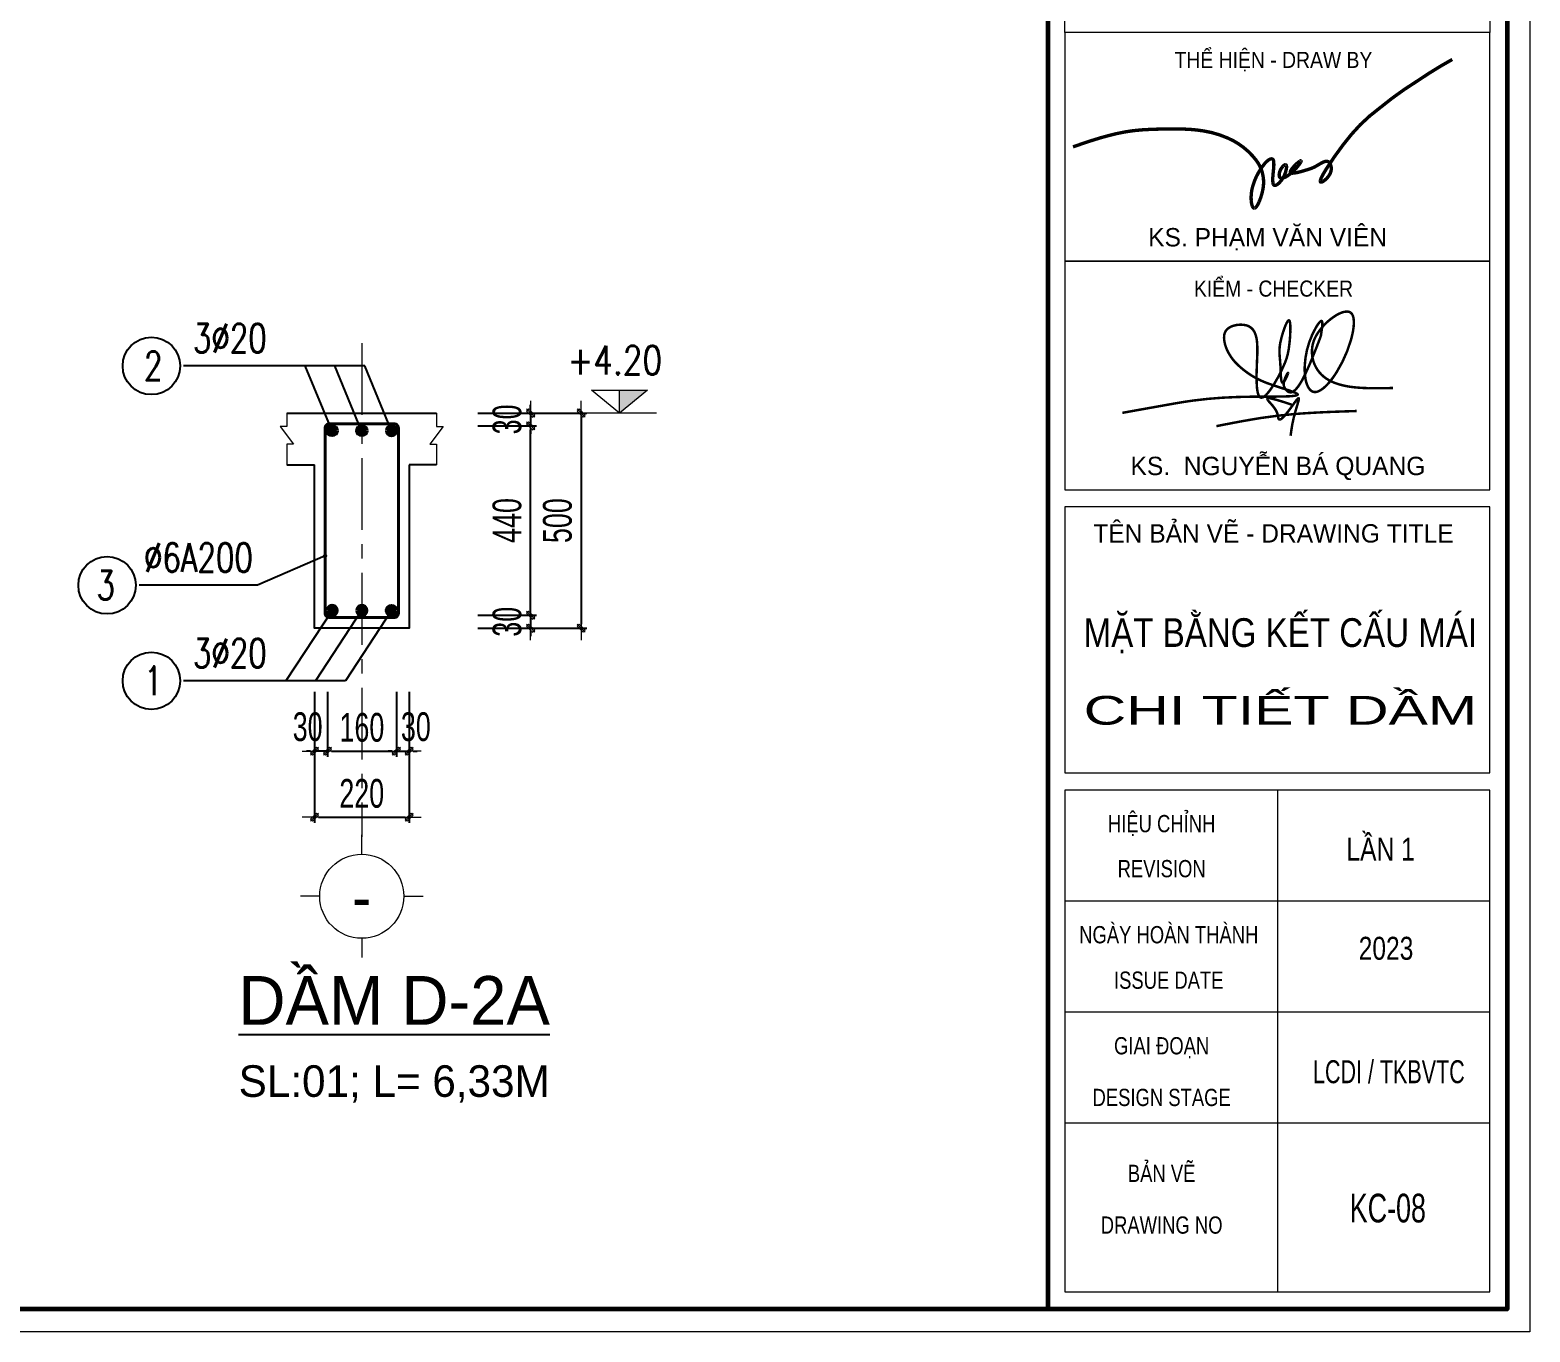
# Model space of a CAD drawing. Header units: millimetres. Extents: x -182770 to 489476, y -561170 to -280028.
# Drawn here: x 144613 to 157676, y -542289 to -530953 of the extents above; entities that cross this region are included whole.
import ezdxf
from ezdxf.enums import TextEntityAlignment as Align

# ---------------------------------------------------------------- set-up
doc = ezdxf.new("R2010")
doc.units = ezdxf.units.MM
doc.header["$MEASUREMENT"] = 0
doc.header["$PDMODE"] = 32
doc.linetypes.add('CENTERX2', pattern=[4, 2.5, -0.5, 0.5, -0.5])
doc.linetypes.add('DASHDOT', pattern=[1, 0.5, -0.25, 0, -0.25])
doc.layers.get('Defpoints').update_dxf_attribs({"color": 1})
for name, color, linetype, lineweight in [('Khungten_LCDI', 7, 'Continuous', 5), ('LC Dim', 8, 'Continuous', 18), ('LC ISO', 153, 'Continuous', 13), ('LC Net dam 1', 30, 'Continuous', 30), ('LC Net dam2', 6, 'Continuous', 40), ('LC Net dam3', 1, 'Continuous', 60), ('LC Net manh', 133, 'Continuous', 5), ('LC Net thay', 63, 'Continuous', 25), ('LC Net truc', 79, 'DASHDOT', 13), ('LC Text1', 3, 'Continuous', 20), ('LC Text2', 7, 'Continuous', 25)]:
    doc.layers.add(name, color=color, linetype=linetype, lineweight=lineweight)
doc.styles.add('HOATBIF', font='hoatbif.shx', dxfattribs={"width": 0.7})
doc.styles.add('Khungten', font='VHAVAN.TTF', dxfattribs={"width": 0.9, "height": 5000})
doc.styles.add('LC 1', font='VHAVANB.TTF')
doc.styles.add('LC 3', font='vnsimli.shx', dxfattribs={"width": 0.75})
doc.styles.add('T1', font='Vnsimli.shx', dxfattribs={"width": 0.8})
doc.styles.add('Title', font='VHBLACK.TTF', dxfattribs={"width": 0.8})
doc.styles.add('VNAVANTH', font='VHAVANB.TTF', dxfattribs={"width": 0.6})
doc.dimstyles.new('kc', dxfattribs={"dimscale": 42, "dimtxt": 2.5, "dimasz": 0.35, "dimexe": 0.5, "dimexo": 0, "dimgap": 0.8, "dimtad": 1, "dimdec": 0, "dimzin": 0, "dimdsep": 46, "dimtxsty": 'HOATBIF', "dimblk1": 'DOT', "dimblk2": 'DOT', "dimsah": 1, "dimcen": -1, "dimdle": 1, "dimclrd": 256, "dimclre": 256, "dimclrt": 4, "dimadec": 3, "dimazin": 2, "dimtfac": 0.333333, "dimtdec": 0, "dimtix": 1, "dimtmove": 2, "dimatfit": 3, "dimldrblk": 'DOT', "dimfxl": 2, "dimtvp": 0.833333, "dimtolj": 1, "dimtzin": 0, "dimarcsym": 1})

# ---------------------------------------------------------------- blocks, each defined once
blk = doc.blocks.new('theptron1')
at = {"layer": 'LC Net dam3'}
for p, q in [((-0.5, 0), (0.5, 0)), ((-0.35, 0.35), (0.35, -0.35)), ((0.35, 0.35), (-0.35, -0.35)), ((0, 0.5), (0, -0.5))]:
    blk.add_line(p, q, dxfattribs=at)
blk.add_circle((0, 0), 0.5, dxfattribs=at)
blk = doc.blocks.new('DOT')
at = {"layer": 'LC Dim'}
blk.add_line((-3, 0), (3, 0), dxfattribs=at)
at = {"layer": 'LC Dim', "color": 4}
blk.add_line((-1, -1), (1, 1), dxfattribs=at)
blk.add_lwpolyline([(0.5, 1), (-1, -0.5), (-0.5, -1), (1, 0.5)], close=True, dxfattribs=at)
blk = doc.blocks.new('*D1300')
at = {"layer": 'Defpoints', "color": 0, "ltscale": 2, "transparency": 16777216}
for p in [(280.9, 1422.6), (280.9, 1378.1), (465.4, 1378.1)]:
    blk.add_point(p, dxfattribs=at)
at = {"layer": 'LC Dim', "linetype": 'ByBlock', "lineweight": -2, "ltscale": 2, "transparency": 16777216}
for p, q in [((280.9, 1422.6), (485.4, 1422.6)), ((465.4, 1436.6), (465.4, 1450.6)), ((465.4, 1422.6), (465.4, 1378.1)), ((280.9, 1378.1), (485.4, 1378.1)), ((465.4, 1364.1), (465.4, 1350.1))]:
    blk.add_line(p, q, dxfattribs=at)
at = {"layer": 'LC Dim', "lineweight": -2, "ltscale": 2, "transparency": 16777216, "xscale": 14, "yscale": 14, "zscale": 14}
for p, rotation in [((465.4, 1422.6), 270), ((465.4, 1378.1), 90)]:
    blk.add_blockref('DOT', p, dxfattribs=dict(at, rotation=rotation))
at = {"layer": 'LC Dim', "color": 4, "ltscale": 2, "transparency": 16777216, "insert": (383.4, 1400.4), "char_height": 100, "attachment_point": 5, "rotation": 90, "style": 'HOATBIF'}
blk.add_mtext('\\A1;30', dxfattribs=at)
blk = doc.blocks.new('_Dot')
at = {"color": 0, "linetype": 'ByBlock', "lineweight": -2}
blk.add_line((-0.5, 0), (-1, 0), dxfattribs=at)
at = {"color": 0, "linetype": 'ByBlock', "const_width": 0.5}
blk.add_lwpolyline([(-0.25, 0, 1), (0.25, 0, 1)], format="xyb", close=True, dxfattribs=at)
blk = doc.blocks.new('*D1301')
at = {"layer": 'Defpoints', "color": 0, "ltscale": 2, "transparency": 16777216}
for p in [(280.9, 1422.6), (280.9, 673), (641.1, 673)]:
    blk.add_point(p, dxfattribs=at)
at = {"layer": 'LC Dim', "linetype": 'ByBlock', "lineweight": -2, "ltscale": 2, "transparency": 16777216}
for p, q in [((280.9, 1422.6), (661.1, 1422.6)), ((641.1, 1408.6), (641.1, 687)), ((280.9, 673), (661.1, 673))]:
    blk.add_line(p, q, dxfattribs=at)
at = {"layer": 'LC Dim', "lineweight": -2, "ltscale": 2, "transparency": 16777216, "xscale": 14, "yscale": 14, "zscale": 14}
for p, rotation in [((641.1, 1422.6), 90), ((641.1, 673), 270)]:
    blk.add_blockref('DOT', p, dxfattribs=dict(at, rotation=rotation))
at = {"layer": 'LC Dim', "color": 4, "ltscale": 2, "transparency": 16777216, "insert": (559.1, 1047.8), "char_height": 100, "attachment_point": 5, "rotation": 90, "style": 'HOATBIF'}
blk.add_mtext('\\A1;500', dxfattribs=at)
blk = doc.blocks.new('*D1302')
at = {"layer": 'Defpoints', "color": 0, "ltscale": 2, "transparency": 16777216}
for p in [(-242.5, 451.9), (-2.5, 451.9), (-2.5, 245.4)]:
    blk.add_point(p, dxfattribs=at)
at = {"layer": 'LC Dim', "linetype": 'ByBlock', "lineweight": -2, "ltscale": 2, "transparency": 16777216}
for p, q in [((-242.5, 451.9), (-242.5, 225.4)), ((-2.5, 451.9), (-2.5, 225.4)), ((-228.5, 245.4), (-16.5, 245.4))]:
    blk.add_line(p, q, dxfattribs=at)
at = {"layer": 'LC Dim', "lineweight": -2, "ltscale": 2, "transparency": 16777216, "xscale": 14, "yscale": 14, "zscale": 14, "rotation": 180}
blk.add_blockref('DOT', (-242.5, 245.4), dxfattribs=at)
at = {"layer": 'LC Dim', "lineweight": -2, "ltscale": 2, "transparency": 16777216, "xscale": 14, "yscale": 14, "zscale": 14}
blk.add_blockref('DOT', (-2.5, 245.4), dxfattribs=at)
at = {"layer": 'LC Dim', "color": 4, "ltscale": 2, "transparency": 16777216, "insert": (-122.5, 327.4), "char_height": 100, "attachment_point": 5, "style": 'HOATBIF'}
blk.add_mtext('\\A1;160', dxfattribs=at)
blk = doc.blocks.new('*D1303')
at = {"layer": 'Defpoints', "color": 0, "ltscale": 2, "transparency": 16777216}
for p in [(-2.5, 451.9), (42, 451.9), (42, 245.4)]:
    blk.add_point(p, dxfattribs=at)
at = {"layer": 'LC Dim', "linetype": 'ByBlock', "lineweight": -2, "ltscale": 2, "transparency": 16777216}
for p, q in [((-2.5, 451.9), (-2.5, 225.4)), ((42, 451.9), (42, 225.4)), ((-16.5, 245.4), (-30.5, 245.4)), ((-2.5, 245.4), (42, 245.4)), ((56, 245.4), (70, 245.4))]:
    blk.add_line(p, q, dxfattribs=at)
at = {"layer": 'LC Dim', "lineweight": -2, "ltscale": 2, "transparency": 16777216, "xscale": 14, "yscale": 14, "zscale": 14}
blk.add_blockref('DOT', (-2.5, 245.4), dxfattribs=at)
at = {"layer": 'LC Dim', "lineweight": -2, "ltscale": 2, "transparency": 16777216, "xscale": 14, "yscale": 14, "zscale": 14, "rotation": 180}
blk.add_blockref('DOT', (42, 245.4), dxfattribs=at)
at = {"layer": 'LC Dim', "color": 4, "ltscale": 2, "transparency": 16777216, "insert": (65.4, 329.6), "char_height": 100, "attachment_point": 5, "style": 'HOATBIF'}
blk.add_mtext('\\A1;30', dxfattribs=at)
blk = doc.blocks.new('*D1304')
at = {"layer": 'Defpoints', "color": 0, "ltscale": 2, "transparency": 16777216}
for p in [(-288, 451.9), (42, 451.9), (42, 15.4)]:
    blk.add_point(p, dxfattribs=at)
at = {"layer": 'LC Dim', "linetype": 'ByBlock', "lineweight": -2, "ltscale": 2, "transparency": 16777216}
for p, q in [((-288, 451.9), (-288, -4.6)), ((42, 451.9), (42, -4.6)), ((-274, 15.4), (28, 15.4))]:
    blk.add_line(p, q, dxfattribs=at)
at = {"layer": 'LC Dim', "lineweight": -2, "ltscale": 2, "transparency": 16777216, "xscale": 14, "yscale": 14, "zscale": 14, "rotation": 180}
blk.add_blockref('DOT', (-288, 15.4), dxfattribs=at)
at = {"layer": 'LC Dim', "lineweight": -2, "ltscale": 2, "transparency": 16777216, "xscale": 14, "yscale": 14, "zscale": 14}
blk.add_blockref('DOT', (42, 15.4), dxfattribs=at)
at = {"layer": 'LC Dim', "color": 4, "ltscale": 2, "transparency": 16777216, "insert": (-123, 97.4), "char_height": 100, "attachment_point": 5, "style": 'HOATBIF'}
blk.add_mtext('\\A1;220', dxfattribs=at)
blk = doc.blocks.new('*D1305')
at = {"layer": 'Defpoints', "color": 0, "ltscale": 2, "transparency": 16777216}
for p in [(-288, 451.9), (-242.5, 451.9), (-288, 245.4)]:
    blk.add_point(p, dxfattribs=at)
at = {"layer": 'LC Dim', "linetype": 'ByBlock', "lineweight": -2, "ltscale": 2, "transparency": 16777216}
for p, q in [((-288, 451.9), (-288, 225.4)), ((-242.5, 451.9), (-242.5, 225.4)), ((-302, 245.4), (-316, 245.4)), ((-242.5, 245.4), (-288, 245.4)), ((-228.5, 245.4), (-214.5, 245.4))]:
    blk.add_line(p, q, dxfattribs=at)
at = {"layer": 'LC Dim', "lineweight": -2, "ltscale": 2, "transparency": 16777216, "xscale": 14, "yscale": 14, "zscale": 14}
blk.add_blockref('DOT', (-288, 245.4), dxfattribs=at)
at = {"layer": 'LC Dim', "lineweight": -2, "ltscale": 2, "transparency": 16777216, "xscale": 14, "yscale": 14, "zscale": 14, "rotation": 180}
blk.add_blockref('DOT', (-242.5, 245.4), dxfattribs=at)
at = {"layer": 'LC Dim', "color": 4, "ltscale": 2, "transparency": 16777216, "insert": (-311.4, 329.6), "char_height": 100, "attachment_point": 5, "style": 'HOATBIF'}
blk.add_mtext('\\A1;30', dxfattribs=at)
blk = doc.blocks.new('TTRUC')
at = {"layer": 'LC ISO'}
for p, q in [((0, 6.95), (0, 10.13)), ((-6.95, 0), (-10.13, 0)), ((6.95, 0), (10.13, 0)), ((0, -6.95), (0, -10.13))]:
    blk.add_line(p, q, dxfattribs=at)
at = {"layer": 'LC Net manh'}
blk.add_circle((0, 0), 6.95, dxfattribs=at)
blk = doc.blocks.new('Caodo1')
at = {"layer": 'LC Text1'}
blk.add_hatch(color=4, dxfattribs=at).paths.add_polyline_path([(0, 200), (0, 0), (243, 200)])
at = {"layer": 'LC Text1', "color": 4}
for p, q in [((0, 0), (0, 200)), ((324, 0), (-324, 0))]:
    blk.add_line(p, q, dxfattribs=at)
blk.add_lwpolyline([(-243, 200), (243, 200), (0, 0), (0, 0)], close=True, dxfattribs=at)
at = {"layer": 'LC Text1', "color": 4, "style": 'T1', "width": 0.8}
blk.add_attdef('%%P0,00', text='', height=250, dxfattribs=at).set_placement((-39, 460), align=Align.MIDDLE_CENTER)
blk = doc.blocks.new('TIEUDE2')
at = {"layer": 'LC Text2', "color": 7, "style": 'LC 1'}
blk.add_attdef('%%UTIªU§Ò', text='', height=3.5, dxfattribs=at).set_placement((0, 0), align=Align.BOTTOM_CENTER)
blk.add_attdef('TL', text='', height=2.2, dxfattribs=at).set_placement((0, -1.8), align=Align.TOP_CENTER)
blk = doc.blocks.new('*D1306')
at = {"layer": 'Defpoints', "color": 0, "ltscale": 2, "transparency": 16777216}
for p in [(280.9, 718.5), (280.9, 673), (465.4, 673)]:
    blk.add_point(p, dxfattribs=at)
at = {"layer": 'LC Dim', "linetype": 'ByBlock', "lineweight": -2, "ltscale": 2, "transparency": 16777216}
for p, q in [((465.4, 732.5), (465.4, 746.5)), ((280.9, 718.5), (485.4, 718.5)), ((465.4, 718.5), (465.4, 673)), ((280.9, 673), (485.4, 673)), ((465.4, 659), (465.4, 645))]:
    blk.add_line(p, q, dxfattribs=at)
at = {"layer": 'LC Dim', "lineweight": -2, "ltscale": 2, "transparency": 16777216, "xscale": 14, "yscale": 14, "zscale": 14}
for p, rotation in [((465.4, 718.5), 270), ((465.4, 673), 90)]:
    blk.add_blockref('DOT', p, dxfattribs=dict(at, rotation=rotation))
at = {"layer": 'LC Dim', "color": 4, "ltscale": 2, "transparency": 16777216, "insert": (383.4, 695.7), "char_height": 100, "attachment_point": 5, "rotation": 90, "style": 'HOATBIF'}
blk.add_mtext('\\A1;30', dxfattribs=at)
blk = doc.blocks.new('*D1299')
at = {"layer": 'Defpoints', "color": 0, "ltscale": 2, "transparency": 16777216}
for p in [(280.9, 1378.1), (465.4, 1378.1), (280.9, 718.5)]:
    blk.add_point(p, dxfattribs=at)
at = {"layer": 'LC Dim', "linetype": 'ByBlock', "lineweight": -2, "ltscale": 2, "transparency": 16777216}
for p, q in [((280.9, 1378.1), (485.4, 1378.1)), ((465.4, 732.5), (465.4, 1364.1)), ((280.9, 718.5), (485.4, 718.5))]:
    blk.add_line(p, q, dxfattribs=at)
at = {"layer": 'LC Dim', "lineweight": -2, "ltscale": 2, "transparency": 16777216, "xscale": 14, "yscale": 14, "zscale": 14}
for p, rotation in [((465.4, 1378.1), 90), ((465.4, 718.5), 270)]:
    blk.add_blockref('DOT', p, dxfattribs=dict(at, rotation=rotation))
at = {"layer": 'LC Dim', "color": 4, "ltscale": 2, "transparency": 16777216, "insert": (383.4, 1048.3), "char_height": 100, "attachment_point": 5, "rotation": 90, "style": 'HOATBIF'}
blk.add_mtext('\\A1;440', dxfattribs=at)
blk = doc.blocks.new('NGUYEN BA QUANG')
at = {"layer": 'LC ISO', "const_width": 54}
for points in [[(906, 1114, 0.006821), (929, 1272, 0.011774), (937, 1340, 0.026266), (938, 1394, 0.052103), (935, 1423, 0.076783), (930, 1436, 0.163971), (923, 1442, 0.170042), (914, 1442, 0.080479), (902, 1436, 0.05585), (881, 1417, 0.031056), (847, 1375, 0.025203), (791, 1286, 0.116129), (556, 476, 0.061974), (575, 166, 0.045365), (610, 47, 0.070676), (660, -41, 0.091415), (710, -86, 0.146905), (783, -104, 0.068448), (833, -95, 0.049636), (885, -72, 0.053986), (978, -6, 0.029209), (1056, 69, 0.021304), (1134, 162, 0.025491), (1250, 329, 0.068873), (1561, 1027, 0.01773), (1596, 1171, 0.037697), (1624, 1368, 0.029037), (1623, 1453, 0.04288), (1613, 1525, 0.066726), (1590, 1583, 0.100495), (1556, 1623, 0.111871), (1508, 1644, 0.054631), (1469, 1647, 0.041179), (1426, 1643, 0.04561), (1355, 1623, 0.04967), (1225, 1558, 0.109429), (829, 1164, 0.05047), (753, 1012, 0.368126), (1079, 156, 0.040655), (1223, 90, 0.031441), (1383, 42, 0.023503), (1557, 9, 0.017084), (1742, -10, 0.011936), (1936, -19, 0.009133), (2206, -21, 0.002915), (2480, -16)], [(-3416, -557, -0.001023), (-2231, -345, -0.008385), (-1869, -289, -0.026114), (-905, -212, -0.007166), (-491, -205, 0.001773), (-49, -203, 0.009736), (200, -197, 0.025773), (331, -186, 0.054465), (383, -173, 0.09183), (397, -166, 0.386262), (399, -152, 0.129793), (379, -135, 0.036801), (321, -108, 0.016128), (184, -59, -0.006736), (-183, 62, -0.023924), (-416, 154, -0.046785), (-684, 310, -0.041509), (-918, 503, -0.092678), (-1136, 813, -0.077778), (-1199, 1035, -0.070106), (-1196, 1141, -0.201572), (-1106, 1286, -0.091887), (-982, 1343, -0.118851), (-732, 1351, -0.227561), (-543, 1208, -0.055716), (-508, 1121, -0.035741), (-487, 1019, -0.022757), (-478, 904, -0.018678), (-477, 714, 0.005361), (-493, 294, 0.022501), (-487, 25, 0.024956), (-474, -85, 0.051878), (-451, -169, 0.084004), (-427, -209, 0.302699), (-372, -224, 0.091028), (-331, -204, 0.045769), (-285, -164, 0.031407), (-218, -87, 0.026473), (-114, 66, 0.038878), (124, 530, 0.063388), (207, 831, 0.030377), (243, 1236, 0.019395), (241, 1350, 0.050857), (231, 1429, 0.089259), (221, 1451, 0.446193), (202, 1454, 0.08967), (185, 1438, 0.048315), (156, 1388, 0.024568), (114, 1288, 0.037087), (24, 971, 0.06811), (7, 722, 0.007404), (19, 571, -0.009821), (27, 442, 0.013775), (38, 214, 0.023991), (46, 154, 0.068642), (58, 113, 0.168495), (71, 99, 0.190472), (82, 99, 0.135753), (102, 116, 0.042547), (133, 165, 0.037247), (185, 280, 0.083462), (192, 310, 0.752396), (189, 311, 0.077103), (170, 286, 0.067778), (106, 135, 0.079642), (97, 52, 0.07615), (107, 12, 0.090818), (168, -77, 0.162992), (233, -111, 0.134535), (287, -101, 0.046135), (315, -85, 0.0589), (372, -33, 0.033446), (431, 44, 0.020493), (492, 142, 0.018931), (584, 325, 0.012315), (712, 617, 0.006262), (906, 1114)], [(274, -380, 0.002584), (99, -322, 0.004829), (-9, -289, 0.009549), (-104, -262, 0.02019), (-180, -245, 0.020391), (-210, -242, 0.037792), (-233, -241, 0.083891), (-249, -244, 0.129866), (-256, -250, 0.170647), (-258, -257, 0.074142), (-257, -264, 0.04333), (-253, -271, 0.038982), (-240, -290, 0.018381), (-209, -327, -0.006145), (-155, -388, -0.017161), (-112, -442, -0.029179), (-72, -502, -0.056277), (-39, -577, -0.025416), (-31, -610, -0.003247), (-24, -652, 0.033316), (-18, -677, 0.055631), (-12, -689, 0.087521), (-5, -698, 0.15828), (8, -703, 0.07777), (18, -702, 0.051495), (30, -698, 0.04838), (50, -685, 0.02792), (72, -667, 0.021215), (104, -635, 0.012757), (138, -596, 0.011354), (192, -528, 0.005945), (265, -430, -0.007904), (360, -301, -0.011483), (384, -270, -0.027823), (404, -249, -0.066961), (415, -240, -0.123545), (420, -238, -0.248584), (424, -240, -0.12084), (426, -246, -0.064597), (426, -260, -0.027008), (421, -289, -0.011306), (411, -326, -0.007085), (384, -419, 0.007773), (340, -569, 0.03162), (266, -923, 0.004795), (248, -1055)], [(-1368, -847, -0.004051), (-800, -737, -0.026384), (342, -582, -0.006339), (726, -556, -0.004215), (1111, -537, -0.002629), (1689, -517)]]:
    blk.add_lwpolyline(points, format="xyb", dxfattribs=at)
blk = doc.blocks.new('lcdi fix')
at = {"layer": 'Defpoints', "lineweight": 0}
blk.add_lwpolyline([(-1200, -14850), (-1200, 14850), (40800, 14850), (40800, -14850)], close=True, dxfattribs=at)
at = {"layer": 'Khungten_LCDI', "color": 5, "lineweight": 60}
blk.add_line((36600, 14650), (36600, -14650), dxfattribs=at)
at = {"layer": 'Khungten_LCDI', "color": 5, "lineweight": 25}
blk.add_line((40600, -14650), (40600, 14650), dxfattribs=at)
at = {"layer": 'Khungten_LCDI', "color": 9, "lineweight": 15}
for p, q in [((38600, -10133), (38600, -14500)), ((40450, -11100), (36750, -11100)), ((40450, -12067), (36750, -12067)), ((40450, -13033), (36750, -13033))]:
    blk.add_line(p, q, dxfattribs=at)
at = {"layer": 'Khungten_LCDI', "color": 5, "lineweight": 60}
blk.add_lwpolyline([(0, -14650), (0, 14650), (40600, 14650), (40600, -14650)], close=True, dxfattribs=at)
at = {"layer": 'Khungten_LCDI', "color": 9, "lineweight": 15}
for points in [[(36750, -1522), (40450, -1522), (40450, -3535), (36750, -3535)], [(36750, -5526), (40450, -5526), (40450, -3535), (36750, -3535)], [(36750, -7517), (40450, -7517), (40450, -5526), (36750, -5526)], [(36750, -9983), (40450, -9983), (40450, -7667), (36750, -7667)], [(36750, -14500), (40450, -14500), (40450, -10133), (36750, -10133)]]:
    blk.add_lwpolyline(points, close=True, dxfattribs=at)
at = {"layer": 'LC ISO', "const_width": 29.4}
blk.add_lwpolyline([(36820, -4532, -0.005589), (36989, -4475, -0.022453), (37203, -4416, -0.038343), (37420, -4384, -0.012299), (37598, -4377, -0.014061), (37778, -4377, -0.032435), (37955, -4393, -0.065887), (38169, -4456, -0.127402), (38414, -4647, -0.217203), (38474, -4901, -0.056046), (38441, -5010, -0.054981), (38419, -5051, -0.074917), (38408, -5062, -0.192631), (38398, -5066, -0.190426), (38389, -5060, -0.079856), (38381, -5046, -0.067464), (38372, -5000, -0.089823), (38386, -4872, -0.10427), (38491, -4676, -0.05658), (38522, -4647, -0.102761), (38543, -4637, -0.411767), (38565, -4649, -0.072182), (38568, -4664, -0.042063), (38568, -4712, 0.006515), (38560, -4797, 0.050846), (38561, -4843, 0.084642), (38565, -4859, 0.316888), (38580, -4867, 0.10557), (38595, -4862, 0.079173), (38621, -4840, 0.148897), (38679, -4718, 0.074472), (38679, -4697, 0.295229), (38672, -4687, 0.15701), (38666, -4688, 0.097298), (38650, -4700, 0.165018), (38616, -4769, 0.085117), (38617, -4789, 0.384735), (38637, -4804, 0.083003), (38655, -4801, 0.044183), (38675, -4792, 0.048448), (38722, -4759, 0.055197), (38788, -4688, 0.06223), (38806, -4659, 0.356145), (38806, -4653, 0.296448), (38800, -4654, 0.057996), (38762, -4684, 0.048541), (38723, -4728, 0.086608), (38714, -4746, 0.314867), (38717, -4757, 0.149234), (38731, -4761, 0.047589), (38753, -4759, 0.030742), (38810, -4746, 0.010919), (38888, -4722, 0.058476), (38947, -4694, -0.021304), (38991, -4669, -0.046344), (39013, -4660, -0.096698), (39032, -4658, -0.153723), (39049, -4665, -0.103714), (39061, -4682, -0.235546), (39057, -4769, -0.124446), (39000, -4831, -0.115248), (38981, -4839, -0.439421), (38974, -4834, -0.101123), (38974, -4824, -0.053735), (38987, -4792, -0.025453), (39029, -4720, -0.033469), (39248, -4420, -0.059013), (39491, -4194, -0.0344), (39818, -3959, -0.023249), (40123, -3771)], format="xyb", dxfattribs=at)
at = {"layer": 'LC Net dam 1', "xscale": 0.4, "yscale": 0.4, "zscale": 0.4}
blk.add_blockref('NGUYEN BA QUANG', (38616, -6625), dxfattribs=at)
at = {"color": 7}
for s, height, style, width, p in [('thÓ hiÖn - draw by', 140, 'Khungten', 0.9, (38566, -3845)), ('kiÓm - checker', 140, 'Khungten', 0.9, (38566, -5836)), ('hiÖu chØnh', 150, 'Khungten', 0.8, (37592, -10499)), ('revision', 150, 'Khungten', 0.8, (37592, -10891)), ('ngµy hoµn thµnh', 150, 'Khungten', 0.8, (37654, -11466)), ('issue date', 150, 'Khungten', 0.8, (37654, -11862)), ('giai ®o¹n', 150, 'Khungten', 0.8, (37592, -12433)), ('lcdi / tkBVTC', 200, 'Title', 0.7, (39571, -12684)), ('design stage', 150, 'Khungten', 0.8, (37592, -12883)), ('b¶n vÏ', 150, 'Khungten', 0.8, (37592, -13544)), ('drawing nO', 150, 'Khungten', 0.8, (37592, -13994))]:
    blk.add_text(s, height=height, dxfattribs=dict(at, style=style, width=width)).set_placement(p, align=Align.CENTER)
for s, style, p in [('ks. PH¹M V¡N VI£N', 'VNAVANTH', (38515, -5399)), ('ks.  NGUYÔN B¸ QUANG', 'VNAVANTH', (38605, -7390)), ('tªn b¶n vÏ - drawing title', 'Khungten', (38566, -7977))]:
    blk.add_text(s, height=160, dxfattribs=dict(at, style=style)).set_placement(p, align=Align.CENTER)
at = {"color": 7, "style": 'Khungten', "width": 0.8}
for tag, p in [('REVISION', (39499, -10746)), ('NGAYHT', (39546, -11609))]:
    blk.add_attdef(tag, text='', height=200, dxfattribs=at).set_placement(p, align=Align.CENTER)
at = {"layer": 'LC Text1', "color": 3, "style": 'LC 1', "width": 1.834006}
for tag, p, p2 in [('TENBANVE1', (36913, -8886), (40339, -8886)), ('TENBANVE2', (36913, -9562), (40339, -9562))]:
    blk.add_attdef(tag, text='', height=250, dxfattribs=at).set_placement(p, p2, align=Align.FIT)
at = {"layer": 'LC Text1', "style": 'Title', "width": 0.7}
blk.add_attdef('SOBANVE', text='', height=250, dxfattribs=at).set_placement((39562, -13896), align=Align.CENTER)
blk = doc.blocks.new('ssbv')
at = {"layer": 'LC Net dam2'}
blk.add_lwpolyline([(-250.5, 725.5), (-250.5, 1370.1, -0.414214), (-235.5, 1385.1), (-10.5, 1385.1, -0.414214), (4.5, 1370.1), (4.5, 725.5, -0.414214), (-10.5, 710.5), (-235.5, 710.5, -0.414214)], format="xyb", close=True, dxfattribs=at)
at = {"layer": 'LC Net manh'}
for points in [[(-383.8, 1422.6), (-383.8, 1376.2), (-407, 1376.2), (-360.5, 1314.4), (-383.8, 1314.4), (-383.8, 1242.6)], [(137.8, 1422.6), (137.8, 1376.2), (161, 1376.2), (114.5, 1314.4), (137.8, 1314.4), (137.8, 1242.6)]]:
    blk.add_lwpolyline(points, dxfattribs=at)
at = {"layer": 'LC Net thay'}
for p, q in [((-383.8, 1422.6), (-288, 1422.6)), ((-383.8, 1242.6), (-288, 1242.6)), ((137.8, 1242.6), (42, 1242.6))]:
    blk.add_line(p, q, dxfattribs=at)
for points in [[(-288, 1422.6), (137.8, 1422.6)], [(42, 1242.6), (42, 673), (-288, 673), (-288, 1242.6)]]:
    blk.add_lwpolyline(points, dxfattribs=at)
at = {"layer": 'LC Net truc', "linetype": 'CENTERX2', "ltscale": 100}
blk.add_line((-123, 1665.8), (-123, -53.3), dxfattribs=at)
at = {"layer": 'LC Text2', "ltscale": 100}
for centre in [(-855.7, 1586.7), (-1010.2, 822.7), (-855.7, 490)]:
    blk.add_circle(centre, 100, dxfattribs=at)
at = {"layer": 'LC Dim'}
for p, xscale, yscale, zscale in [((-226.5, 1361.1), 29.99999999984965, 29.99999999984965, 29.99999999984965), ((-123, 1361.1), 29.99999999984965, 29.99999999984965, 29.99999999984965), ((-19.5, 1361.1), -29.99999999984965, 29.9999999998255, 29.99999999980822)]:
    blk.add_blockref('theptron1', p, dxfattribs=dict(at, xscale=xscale, yscale=yscale, zscale=zscale))
at = {"layer": 'LC Dim', "rotation": 180}
for p, xscale, yscale, zscale in [((-226.5, 734.5), -29.99999999984965, 29.9999999998255, 29.99999999980822), ((-123, 734.5), -29.99999999984965, 29.9999999998255, 29.99999999980822), ((-19.5, 734.5), 29.99999999984965, 29.99999999984965, 29.99999999984965)]:
    blk.add_blockref('theptron1', p, dxfattribs=dict(at, xscale=xscale, yscale=yscale, zscale=zscale))
at = {"layer": 'LC ISO', "xscale": 21.07066211160658, "yscale": 21.07066211160658, "zscale": 21.07066211160658}
blk.add_blockref('TTRUC', (-123, -260.3), dxfattribs=at)
at = {"layer": 'LC Text1'}
ref = blk.add_blockref('Caodo1', (774.7, 1422.6), dxfattribs=dict(at, xscale=0.4, yscale=0.4, zscale=0.4))
ref.add_attrib('%%P0,00', '+4.20', dxfattribs={"layer": 'LC Text2', "height": 100, "style": 'T1', "width": 0.8}).set_placement((759, 1606.4), align=Align.MIDDLE_CENTER)
at = {"layer": 'LC Text2'}
ref = blk.add_blockref('TIEUDE2', (-10, -758.9), dxfattribs=dict(at, xscale=50.00000000011642, yscale=50.00000000011642, zscale=50.00000000011642))
ref.add_attrib('%%UTIªU§Ò', '%%UdÇm d-2a', dxfattribs={"color": 7, "height": 169.807, "style": 'LC 1'}).set_placement((-10, -758.9), align=Align.BOTTOM_CENTER)
ref.add_attrib('TL', 'sl:01; l= 6,33m', dxfattribs={"color": 7, "height": 110, "style": 'LC 1'}).set_placement((-10, -848.9), align=Align.TOP_CENTER)
at = {"layer": 'LC Text1', "ltscale": 0.2, "style": 'LC 1', "width": 0.9}
blk.add_text('-', height=165, dxfattribs=at).set_placement((-123, -394.5), align=Align.BOTTOM_CENTER)
at = {"layer": 'LC Text2', "linetype": 'ByBlock', "style": 'LC 3', "width": 0.75}
for s, p in [('3%%C20', (-711.1, 1633.1)), ('%%C6A200', (-881.6, 869)), ('3%%C20', (-711.1, 536.3))]:
    blk.add_text(s, height=100, dxfattribs=at).set_placement(p)
at = {"layer": 'LC Text2', "ltscale": 100, "style": 'LC 3', "width": 0.75}
for s, p in [('2', (-849.4, 1586.7)), ('3', (-1014.8, 822.7)), ('1', (-849.4, 490))]:
    blk.add_text(s, height=100, dxfattribs=at).set_placement(p, align=Align.MIDDLE_CENTER)
at = {"layer": 'LC Dim', "ltscale": 2}
for base, p1, p2, picture, middle in [((465.4, 1378.1), (280.9, 1422.6), (280.9, 1378.1), '*D1300', (383.4, 1400.4)), ((641.1, 673), (280.9, 1422.6), (280.9, 673), '*D1301', (559.1, 1047.8)), ((465.4, 1378.1), (280.9, 718.5), (280.9, 1378.1), '*D1299', (383.4, 1048.3)), ((465.4, 673), (280.9, 718.5), (280.9, 673), '*D1306', (383.4, 695.7))]:
    dim = blk.add_linear_dim(base=base, p1=p1, p2=p2, angle=90, dimstyle='kc', override={"dimscale": 40, "dimlfac": 0.666667}, dxfattribs=at)
    dim.commit()
    dim.dimension.update_dxf_attribs({"geometry": picture, "text_midpoint": middle})
dim = blk.add_linear_dim(base=(-288, 245.4), p1=(-242.5, 451.9), p2=(-288, 451.9), angle=180, dimstyle='kc', override={"dimscale": 40, "dimlfac": 0.666667}, dxfattribs=at)
dim.commit()
dim.dimension.update_dxf_attribs({"geometry": '*D1305', "text_midpoint": (-311.4, 329.6), "dimtype": 160})
for base, p1, p2, picture, middle in [((42, 15.4), (-288, 451.9), (42, 451.9), '*D1304', (-123, 97.4)), ((-2.5, 245.4), (-242.5, 451.9), (-2.5, 451.9), '*D1302', (-122.5, 327.4))]:
    dim = blk.add_linear_dim(base=base, p1=p1, p2=p2, dimstyle='kc', override={"dimscale": 40, "dimlfac": 0.666667}, dxfattribs=at)
    dim.commit()
    dim.dimension.update_dxf_attribs({"geometry": picture, "text_midpoint": middle})
dim = blk.add_linear_dim(base=(42, 245.4), p1=(-2.5, 451.9), p2=(42, 451.9), dimstyle='kc', override={"dimscale": 40, "dimlfac": 0.666667}, dxfattribs=at)
dim.commit()
dim.dimension.update_dxf_attribs({"geometry": '*D1303', "text_midpoint": (65.4, 329.6), "dimtype": 160})
for points in [[(-226.5, 1361.1), (-320.2, 1586.7), (-743.9, 1586.7)], [(-123.5, 1361.1), (-217.2, 1586.7), (-640.9, 1586.7)], [(-19, 1361.1), (-112.7, 1586.7), (-536.4, 1586.7)], [(-250.5, 925.2), (-486, 822.7), (-898.4, 822.7)], [(-226.5, 734.5), (-387, 490), (-743.9, 490)], [(-123.5, 734.5), (-284, 490), (-640.9, 490)], [(-19, 734.5), (-179.5, 490), (-536.4, 490)]]:
    blk.add_leader(points, dimstyle='kc', override={"dimgap": 0.8, "dimtad": 0}, dxfattribs=at)

msp = doc.modelspace()

# ---------------------------------------------------------------- block references
at = {"layer": 'LC Net thay'}
ref = msp.add_blockref('lcdi fix', (116876.1, -527438.8), dxfattribs=at)
ref.add_attrib('TENBANVE2', 'chi tiÕt dÇm', dxfattribs={"layer": 'LC Text1', "height": 250, "style": 'Title', "width": 1.312272}).set_placement((153788.8, -537001.3), (157215.3, -537001.3), align=Align.FIT)
ref.add_attrib('NGAYHT', '2023', dxfattribs={"layer": 'LC Text1', "height": 200, "style": 'Khungten', "width": 0.8}).set_placement((156422.2, -539048.2), align=Align.CENTER)
ref.add_attrib('REVISION', 'lÇn 1', dxfattribs={"layer": 'LC Text1', "height": 200, "style": 'Khungten', "width": 0.8}).set_placement((156374.9, -538185.1), align=Align.CENTER)
ref.add_attrib('SOBANVE', 'KC-08', dxfattribs={"layer": 'LC Text1', "height": 250, "style": 'Title', "width": 0.7}).set_placement((156438.1, -541335), align=Align.CENTER)
ref.add_attrib('TENBANVE1', 'MÆT B»NG KÕT CÊU M¸I', dxfattribs={"layer": 'LC Text1', "height": 250, "style": 'Title', "width": 0.719779}).set_placement((153788.8, -536324.6), (157215.3, -536324.6), align=Align.FIT)
at = {"layer": 'LC Net thay', "xscale": 2.499999999999997, "yscale": 2.499999999999997, "zscale": 2.499999999999997}
msp.add_blockref('ssbv', (147809.3, -537844.5), dxfattribs=at)

doc.saveas('drawing.dxf')
